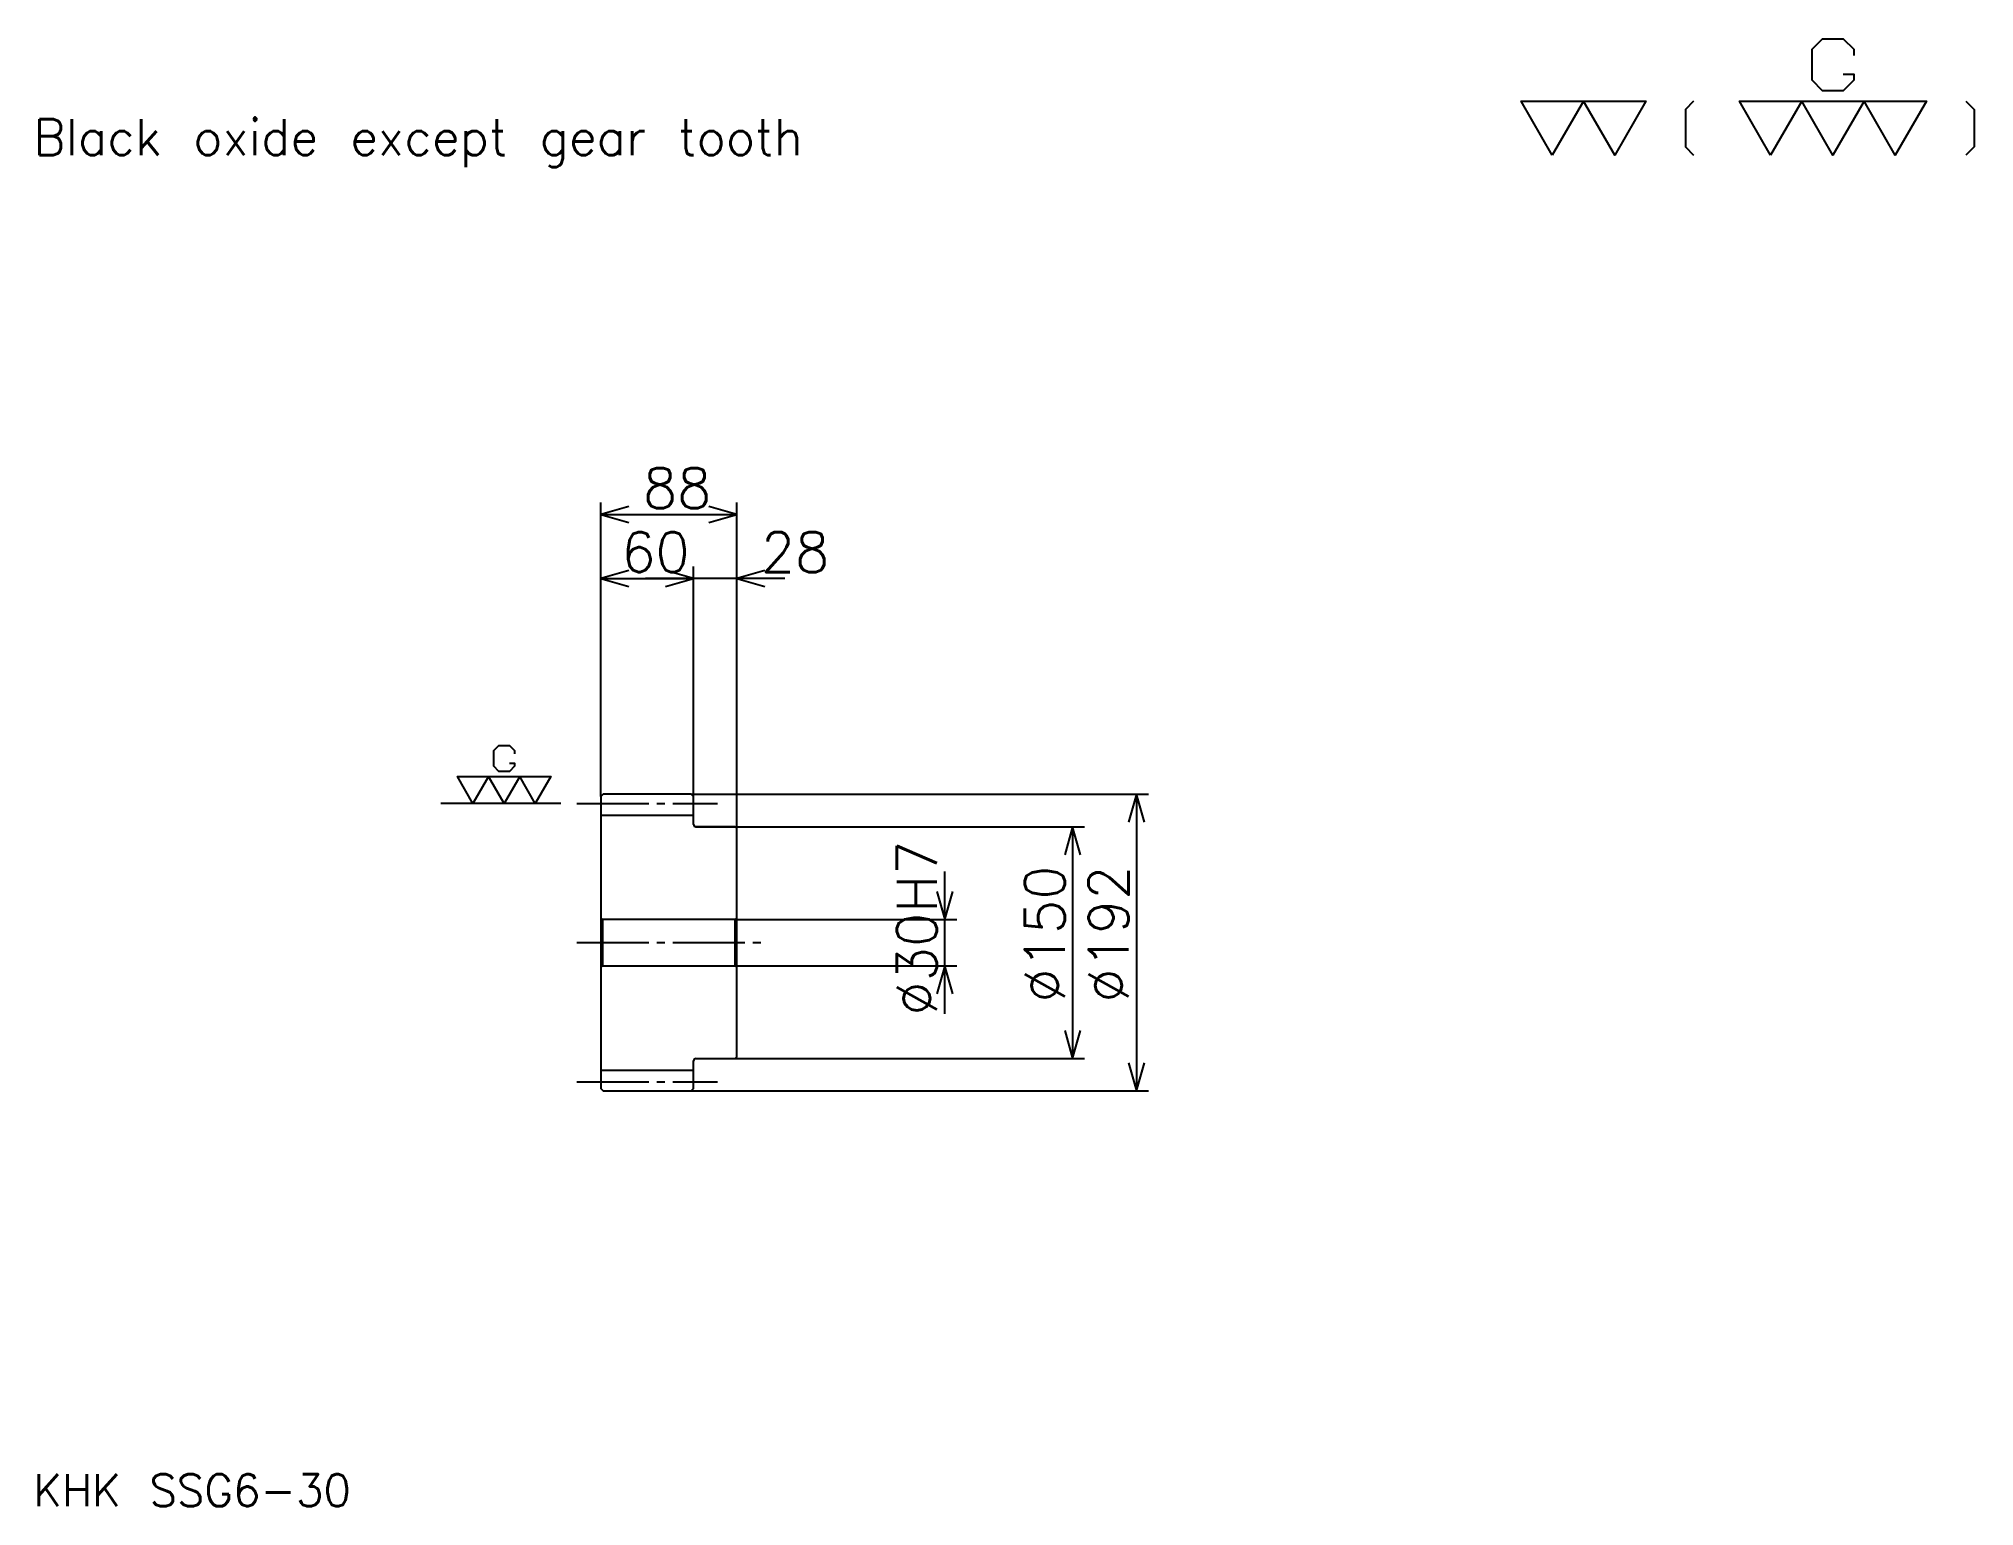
# Model space of a CAD drawing. Extents: x 55 to 1308, y 57 to 1007.
import ezdxf

# ---------------------------------------------------------------- set-up
doc = ezdxf.new("R2010")
doc.units = 0
doc.linetypes.add('DASHDOT', pattern=[62.086956, 46.565217, -5.173913, 5.173913, -5.173913])
doc.layers.get('0').update_dxf_attribs({"linetype": 'CONTINUOUS'})
doc.layers.add('DASHDOT', color=6, linetype='DASHDOT')
doc.styles.add('KANJI', font='TXT', dxfattribs={"bigfont": 'BIGFONT'})

msp = doc.modelspace()

# ---------------------------------------------------------------- linework, layer by layer
at = {"color": 5}
for p, q in [((419.086945, 517.673889), (419.086945, 706.521729)), ((507.086945, 517.673889), (507.086945, 706.521729)), ((419.086945, 698.760864), (507.086945, 698.760864)), ((479.086945, 517.673889), (479.086945, 665.130371)), ((419.086945, 657.369507), (479.086945, 657.369507)), ((538.130432, 657.369507), (448.043457, 657.369507)), ((419.086945, 516.173889), (419.086945, 517.673889)), ((477.586945, 517.673889), (507.086945, 517.673889)), ((479.086945, 516.173889), (479.086945, 517.673889)), ((507.086945, 517.673889), (773.543457, 517.673889)), ((507.086945, 495.673889), (507.086945, 517.673889)), ((765.782593, 517.673889), (765.782593, 325.673889)), ((480.586945, 496.673889), (507.086945, 496.673889)), ((507.086945, 496.673889), (732.152161, 496.673889)), ((724.391296, 496.673889), (724.391296, 346.673889)), ((641.608704, 375.630402), (641.608704, 467.717377)), ((507.086945, 436.673889), (649.369568, 436.673889)), ((507.086945, 406.673889), (649.369568, 406.673889)), ((480.586945, 346.673889), (507.086945, 346.673889)), ((507.086945, 346.673889), (732.152161, 346.673889)), ((477.586945, 325.673889), (507.086945, 325.673889)), ((507.086945, 325.673889), (773.543457, 325.673889))]:
    msp.add_line(p, q, dxfattribs=at)
at = {"color": 7}
msp.add_line((393.217377, 511.673889), (315.608673, 511.673889), dxfattribs=at)
at = {"color": 4}
for p, q in [((419.086945, 504.173889), (479.086945, 504.173889)), ((420.086945, 436.673889), (420.086945, 406.673889)), ((506.086945, 436.673889), (507.086945, 437.673889)), ((506.086945, 406.673889), (507.086945, 405.673889)), ((419.086945, 339.173889), (479.086945, 339.173889))]:
    msp.add_line(p, q, dxfattribs=at)
at = {"color": 7}
for points in [[(1223.113037, 983.767822), (1229.839111, 983.767822), (1229.839111, 979.732178), (1223.113037, 973.006042), (1209.660889, 973.006042), (1202.934814, 979.732178), (1202.934814, 999.9104), (1209.660889, 1006.636475), (1223.113037, 1006.636475), (1229.839111, 999.9104), (1229.839111, 995.874756)], [(1034.782593, 931.304321), (1014.604309, 966.279968), (1095.317383, 966.279968), (1075.13916, 931.304321), (1054.960815, 966.279968), (1034.782593, 931.304321)], [(1126.257324, 966.279968), (1120.876465, 960.899109), (1120.876465, 936.685181), (1126.257324, 931.304321)], [(1176.030396, 931.304321), (1155.852173, 966.279968), (1276.921753, 966.279968), (1256.743408, 931.304321), (1236.565186, 966.279968), (1216.386963, 931.304321), (1196.20874, 966.279968), (1176.030396, 931.304321)], [(1302.480835, 966.279968), (1307.861694, 960.899109), (1307.861694, 936.685181), (1302.480835, 931.304321)], [(359.845642, 537.90564), (363.208679, 537.90564), (363.208679, 535.887817), (359.845642, 532.52478), (353.119568, 532.52478), (349.7565, 535.887817), (349.7565, 545.976929), (353.119568, 549.339966), (359.845642, 549.339966), (363.208679, 545.976929), (363.208679, 543.959106)], [(336.304321, 511.673889), (326.21521, 529.161743), (386.75, 529.161743), (376.660858, 511.673889), (366.571716, 529.161743), (356.482605, 511.673889), (346.393463, 529.161743), (336.304321, 511.673889)]]:
    msp.add_lwpolyline(points, dxfattribs=at)
at = {"color": 5}
for points in [[(437.195648, 703.934814), (419.086945, 698.760864), (437.195648, 693.586914)], [(488.978241, 693.586914), (507.086945, 698.760864), (488.978241, 703.934814)], [(437.195648, 662.543457), (419.086945, 657.369507), (437.195648, 652.195618)], [(460.978241, 652.195618), (479.086945, 657.369507), (460.978241, 662.543457)], [(460.978241, 652.195618), (479.086945, 657.369507), (460.978241, 662.543457)], [(525.195618, 662.543457), (507.086945, 657.369507), (525.195618, 652.195618)], [(770.956543, 499.565186), (765.782593, 517.673889), (760.608643, 499.565186)], [(729.565186, 478.565186), (724.391296, 496.673889), (719.217407, 478.565186)], [(636.434753, 454.782593), (641.608704, 436.673889), (646.782593, 454.782593)], [(646.782593, 388.565186), (641.608704, 406.673889), (636.434753, 388.565186)], [(719.217407, 364.782593), (724.391296, 346.673889), (729.565186, 364.782593)], [(760.608643, 343.782593), (765.782593, 325.673889), (770.956543, 343.782593)]]:
    msp.add_lwpolyline(points, dxfattribs=at)
at = {"color": 4}
for points in [[(479.086945, 498.173889), (479.086945, 516.173889), (477.586945, 517.673889), (420.586945, 517.673889), (419.086945, 516.173889), (419.086945, 405.673889)], [(480.586945, 346.673889), (506.086945, 346.673889), (507.086945, 347.673889), (507.086945, 495.673889), (506.086945, 496.673889), (480.586945, 496.673889)], [(419.086945, 405.673889), (420.086945, 406.673889), (506.086945, 406.673889), (506.086945, 436.673889), (420.086945, 436.673889), (419.086945, 437.673889)], [(419.086945, 405.673889), (419.086945, 327.173889), (420.586945, 325.673889), (477.586945, 325.673889), (479.086945, 327.173889), (479.086945, 345.173889)]]:
    msp.add_lwpolyline(points, dxfattribs=at)
for centre, start, end in [((480.586945, 498.173889), 180, 270), ((480.586945, 345.173889), 90, 180)]:
    msp.add_arc(centre, 1.5, start, end, dxfattribs=at)
at = {"layer": 'DASHDOT', "color": 7}
for p, q in [((403.565216, 511.673889), (494.608673, 511.673889)), ((403.565216, 421.673889), (522.608704, 421.673889)), ((403.565216, 331.673889), (494.608673, 331.673889))]:
    msp.add_line(p, q, dxfattribs=at)

# ---------------------------------------------------------------- texts
at = {"color": 7, "style": 'KANJI'}
for s, height, p in [('Black oxide except gear tooth', 23.282609, (51.739132, 931.304321)), ('88', 25.869565, (446.271729, 702.900024)), ('60', 25.869565, (432.271729, 661.508667)), ('28', 25.869565, (522.608704, 661.508667)), ('KHK SSG6-30', 20.695652, (51.739132, 56.913044))]:
    msp.add_text(s, height=height, dxfattribs=at).set_placement(p)
for s, p in [('%%c30H7', (636.434753, 374.461945)), ('%%c150', (719.217407, 382.869537)), ('%%c192', (760.608643, 382.869537))]:
    msp.add_text(s, height=25.869565, rotation=90, dxfattribs=at).set_placement(p)

doc.saveas('drawing.dxf')
